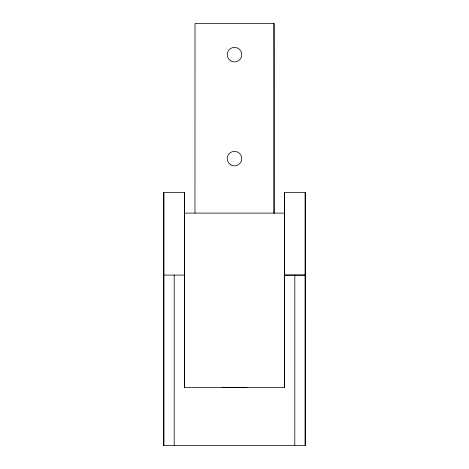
<?xml version="1.0" encoding="UTF-8"?>
<svg xmlns="http://www.w3.org/2000/svg" width="469" height="469" viewBox="0 0 469 469"><rect width="100%" height="100%" fill="white"/><g stroke="black" fill="none" stroke-linecap="round" stroke-linejoin="round"><path stroke-width="0.7" d="M184.61 192.425L184.587 387.488L284.437 387.505L284.419 192.425L305.208 192.425L305.184 445.55L163.792 445.55L163.816 192.425L184.61 192.425L184.61 387.406M174.187 445.55L174.198 275.092M194.975 213.131L195.004 23.45L274.019 23.462L274.107 213.119M274.002 213.149L274.019 23.462M284.437 387.505L284.419 192.425M294.79 445.55L294.825 275.074L284.478 275.086L305.202 275.092L294.825 275.074M184.61 213.108L284.413 213.108M163.81 275.086L184.598 275.098M222.036 387.33L246.987 387.33M305.208 192.425L305.208 445.55M284.413 219.428L284.413 307.535M163.816 192.425L163.816 445.55M230.871 164.906A7.275 7.275 0 0 0 241.793 158.604A7.275 7.275 0 0 0 230.871 152.302A7.275 7.275 0 0 0 230.871 164.906M230.871 60.941A7.275 7.275 0 0 0 241.793 54.639A7.275 7.275 0 0 0 230.871 48.336A7.275 7.275 0 0 0 230.871 60.941"/></g></svg>
